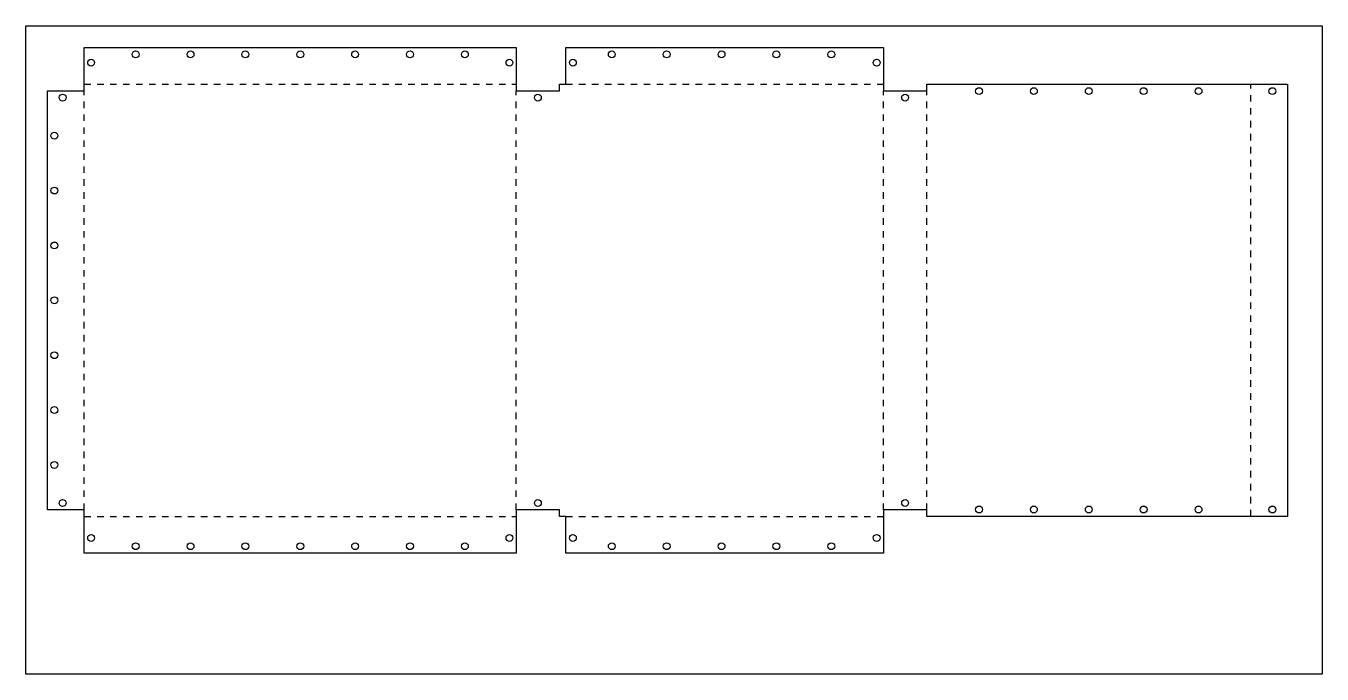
# Model space of a CAD drawing. Header units: metres. Extents: x 0 to 600, y -1550 to 300.
# Drawn here: x 0 to 600, y 0 to 300 of the extents above; entities that cross this region are included whole.
import ezdxf

# ---------------------------------------------------------------- set-up
doc = ezdxf.new("R2010")
doc.units = ezdxf.units.M

msp = doc.modelspace()

# ---------------------------------------------------------------- linework, layer by layer
at = {"layer": '1'}
for p, q in [((27, 270), (27, 290)), ((27, 290), (227, 290)), ((49.677468, 287.947532), (50.19249, 288.291659)), ((50.19249, 288.291659), (50.8, 288.4125)), ((50.8, 288.4125), (51.40751, 288.291659)), ((51.40751, 288.291659), (51.922532, 287.947532)), ((75.077468, 287.947532), (75.59249, 288.291659)), ((75.59249, 288.291659), (76.2, 288.4125)), ((76.2, 288.4125), (76.80751, 288.291659)), ((76.80751, 288.291659), (77.322532, 287.947532)), ((100.477468, 287.947532), (100.99249, 288.291659)), ((100.99249, 288.291659), (101.6, 288.4125)), ((101.6, 288.4125), (102.20751, 288.291659)), ((102.20751, 288.291659), (102.722532, 287.947532)), ((125.877468, 287.947532), (126.39249, 288.291659)), ((126.39249, 288.291659), (127, 288.4125)), ((127, 288.4125), (127.60751, 288.291659)), ((127.60751, 288.291659), (128.122532, 287.947532)), ((151.277468, 287.947532), (151.79249, 288.291659)), ((151.79249, 288.291659), (152.4, 288.4125)), ((152.4, 288.4125), (153.00751, 288.291659)), ((153.00751, 288.291659), (153.522532, 287.947532)), ((176.677468, 287.947532), (177.19249, 288.291659)), ((177.19249, 288.291659), (177.8, 288.4125)), ((177.8, 288.4125), (178.40751, 288.291659)), ((178.40751, 288.291659), (178.922532, 287.947532)), ((202.077468, 287.947532), (202.59249, 288.291659)), ((202.59249, 288.291659), (203.2, 288.4125)), ((203.2, 288.4125), (203.80751, 288.291659)), ((203.80751, 288.291659), (204.322532, 287.947532)), ((227, 290), (227, 270)), ((250, 273), (250, 290)), ((250, 290), (397, 290)), ((270.077468, 287.947532), (270.59249, 288.291659)), ((270.59249, 288.291659), (271.2, 288.4125)), ((271.2, 288.4125), (271.80751, 288.291659)), ((271.80751, 288.291659), (272.322532, 287.947532)), ((295.477468, 287.947532), (295.99249, 288.291659)), ((295.99249, 288.291659), (296.6, 288.4125)), ((296.6, 288.4125), (297.20751, 288.291659)), ((297.20751, 288.291659), (297.722532, 287.947532)), ((320.877468, 287.947532), (321.39249, 288.291659)), ((321.39249, 288.291659), (322, 288.4125)), ((322, 288.4125), (322.60751, 288.291659)), ((322.60751, 288.291659), (323.122532, 287.947532)), ((346.277468, 287.947532), (346.79249, 288.291659)), ((346.79249, 288.291659), (347.4, 288.4125)), ((347.4, 288.4125), (348.00751, 288.291659)), ((348.00751, 288.291659), (348.522532, 287.947532)), ((371.677468, 287.947532), (372.19249, 288.291659)), ((372.19249, 288.291659), (372.8, 288.4125)), ((372.8, 288.4125), (373.40751, 288.291659)), ((373.40751, 288.291659), (373.922532, 287.947532)), ((397, 290), (397, 270)), ((28.5875, 283), (28.708341, 283.60751)), ((28.708341, 282.39249), (28.5875, 283)), ((28.708341, 283.60751), (29.052468, 284.122532)), ((29.052468, 281.877468), (28.708341, 282.39249)), ((29.052468, 284.122532), (29.56749, 284.466659)), ((29.56749, 284.466659), (30.175, 284.5875)), ((30.175, 284.5875), (30.78251, 284.466659)), ((30.78251, 284.466659), (31.297532, 284.122532)), ((31.297532, 284.122532), (31.641659, 283.60751)), ((31.641659, 282.39249), (31.297532, 281.877468)), ((31.641659, 283.60751), (31.7625, 283)), ((31.7625, 283), (31.641659, 282.39249)), ((49.2125, 286.825), (49.333341, 287.43251)), ((49.333341, 286.21749), (49.2125, 286.825)), ((49.333341, 287.43251), (49.677468, 287.947532)), ((49.677468, 285.702468), (49.333341, 286.21749)), ((50.19249, 285.358341), (49.677468, 285.702468)), ((50.8, 285.2375), (50.19249, 285.358341)), ((51.40751, 285.358341), (50.8, 285.2375)), ((51.922532, 285.702468), (51.40751, 285.358341)), ((51.922532, 287.947532), (52.266659, 287.43251)), ((52.266659, 286.21749), (51.922532, 285.702468)), ((52.266659, 287.43251), (52.3875, 286.825)), ((52.3875, 286.825), (52.266659, 286.21749)), ((74.6125, 286.825), (74.733341, 287.43251)), ((74.733341, 286.21749), (74.6125, 286.825)), ((74.733341, 287.43251), (75.077468, 287.947532)), ((75.077468, 285.702468), (74.733341, 286.21749)), ((75.59249, 285.358341), (75.077468, 285.702468)), ((76.2, 285.2375), (75.59249, 285.358341)), ((76.80751, 285.358341), (76.2, 285.2375)), ((77.322532, 285.702468), (76.80751, 285.358341)), ((77.322532, 287.947532), (77.666659, 287.43251)), ((77.666659, 286.21749), (77.322532, 285.702468)), ((77.666659, 287.43251), (77.7875, 286.825)), ((77.7875, 286.825), (77.666659, 286.21749)), ((100.0125, 286.825), (100.133341, 287.43251)), ((100.133341, 286.21749), (100.0125, 286.825)), ((100.133341, 287.43251), (100.477468, 287.947532)), ((100.477468, 285.702468), (100.133341, 286.21749)), ((100.99249, 285.358341), (100.477468, 285.702468)), ((101.6, 285.2375), (100.99249, 285.358341)), ((102.20751, 285.358341), (101.6, 285.2375)), ((102.722532, 285.702468), (102.20751, 285.358341)), ((102.722532, 287.947532), (103.066659, 287.43251)), ((103.066659, 286.21749), (102.722532, 285.702468)), ((103.066659, 287.43251), (103.1875, 286.825)), ((103.1875, 286.825), (103.066659, 286.21749)), ((125.4125, 286.825), (125.533341, 287.43251)), ((125.533341, 286.21749), (125.4125, 286.825)), ((125.533341, 287.43251), (125.877468, 287.947532)), ((125.877468, 285.702468), (125.533341, 286.21749)), ((126.39249, 285.358341), (125.877468, 285.702468)), ((127, 285.2375), (126.39249, 285.358341)), ((127.60751, 285.358341), (127, 285.2375)), ((128.122532, 285.702468), (127.60751, 285.358341)), ((128.122532, 287.947532), (128.466659, 287.43251)), ((128.466659, 286.21749), (128.122532, 285.702468)), ((128.466659, 287.43251), (128.5875, 286.825)), ((128.5875, 286.825), (128.466659, 286.21749)), ((150.8125, 286.825), (150.933341, 287.43251)), ((150.933341, 286.21749), (150.8125, 286.825)), ((150.933341, 287.43251), (151.277468, 287.947532)), ((151.277468, 285.702468), (150.933341, 286.21749)), ((151.79249, 285.358341), (151.277468, 285.702468)), ((152.4, 285.2375), (151.79249, 285.358341)), ((153.00751, 285.358341), (152.4, 285.2375)), ((153.522532, 285.702468), (153.00751, 285.358341)), ((153.522532, 287.947532), (153.866659, 287.43251)), ((153.866659, 286.21749), (153.522532, 285.702468)), ((153.866659, 287.43251), (153.9875, 286.825)), ((153.9875, 286.825), (153.866659, 286.21749)), ((176.2125, 286.825), (176.333341, 287.43251)), ((176.333341, 286.21749), (176.2125, 286.825)), ((176.333341, 287.43251), (176.677468, 287.947532)), ((176.677468, 285.702468), (176.333341, 286.21749)), ((177.19249, 285.358341), (176.677468, 285.702468)), ((177.8, 285.2375), (177.19249, 285.358341)), ((178.40751, 285.358341), (177.8, 285.2375)), ((178.922532, 285.702468), (178.40751, 285.358341)), ((178.922532, 287.947532), (179.266659, 287.43251)), ((179.266659, 286.21749), (178.922532, 285.702468)), ((179.266659, 287.43251), (179.3875, 286.825)), ((179.3875, 286.825), (179.266659, 286.21749)), ((201.6125, 286.825), (201.733341, 287.43251)), ((201.733341, 286.21749), (201.6125, 286.825)), ((201.733341, 287.43251), (202.077468, 287.947532)), ((202.077468, 285.702468), (201.733341, 286.21749)), ((202.59249, 285.358341), (202.077468, 285.702468)), ((203.2, 285.2375), (202.59249, 285.358341)), ((203.80751, 285.358341), (203.2, 285.2375)), ((204.322532, 285.702468), (203.80751, 285.358341)), ((204.322532, 287.947532), (204.666659, 287.43251)), ((204.666659, 286.21749), (204.322532, 285.702468)), ((204.666659, 287.43251), (204.7875, 286.825)), ((204.7875, 286.825), (204.666659, 286.21749)), ((222.2375, 283), (222.358341, 283.60751)), ((222.358341, 282.39249), (222.2375, 283)), ((222.358341, 283.60751), (222.702468, 284.122532)), ((222.702468, 281.877468), (222.358341, 282.39249)), ((222.702468, 284.122532), (223.21749, 284.466659)), ((223.21749, 284.466659), (223.825, 284.5875)), ((223.825, 284.5875), (224.43251, 284.466659)), ((224.43251, 284.466659), (224.947532, 284.122532)), ((224.947532, 284.122532), (225.291659, 283.60751)), ((225.291659, 282.39249), (224.947532, 281.877468)), ((225.291659, 283.60751), (225.4125, 283)), ((225.4125, 283), (225.291659, 282.39249)), ((251.5875, 283), (251.708341, 283.60751)), ((251.708341, 282.39249), (251.5875, 283)), ((251.708341, 283.60751), (252.052468, 284.122532)), ((252.052468, 281.877468), (251.708341, 282.39249)), ((252.052468, 284.122532), (252.56749, 284.466659)), ((252.56749, 284.466659), (253.175, 284.5875)), ((253.175, 284.5875), (253.78251, 284.466659)), ((253.78251, 284.466659), (254.297532, 284.122532)), ((254.297532, 284.122532), (254.641659, 283.60751)), ((254.641659, 282.39249), (254.297532, 281.877468)), ((254.641659, 283.60751), (254.7625, 283)), ((254.7625, 283), (254.641659, 282.39249)), ((269.6125, 286.825), (269.733341, 287.43251)), ((269.733341, 286.21749), (269.6125, 286.825)), ((269.733341, 287.43251), (270.077468, 287.947532)), ((270.077468, 285.702468), (269.733341, 286.21749)), ((270.59249, 285.358341), (270.077468, 285.702468)), ((271.2, 285.2375), (270.59249, 285.358341)), ((271.80751, 285.358341), (271.2, 285.2375)), ((272.322532, 285.702468), (271.80751, 285.358341)), ((272.322532, 287.947532), (272.666659, 287.43251)), ((272.666659, 286.21749), (272.322532, 285.702468)), ((272.666659, 287.43251), (272.7875, 286.825)), ((272.7875, 286.825), (272.666659, 286.21749)), ((295.0125, 286.825), (295.133341, 287.43251)), ((295.133341, 286.21749), (295.0125, 286.825)), ((295.133341, 287.43251), (295.477468, 287.947532)), ((295.477468, 285.702468), (295.133341, 286.21749)), ((295.99249, 285.358341), (295.477468, 285.702468)), ((296.6, 285.2375), (295.99249, 285.358341)), ((297.20751, 285.358341), (296.6, 285.2375)), ((297.722532, 285.702468), (297.20751, 285.358341)), ((297.722532, 287.947532), (298.066659, 287.43251)), ((298.066659, 286.21749), (297.722532, 285.702468)), ((298.066659, 287.43251), (298.1875, 286.825)), ((298.1875, 286.825), (298.066659, 286.21749)), ((320.4125, 286.825), (320.533341, 287.43251)), ((320.533341, 286.21749), (320.4125, 286.825)), ((320.533341, 287.43251), (320.877468, 287.947532)), ((320.877468, 285.702468), (320.533341, 286.21749)), ((321.39249, 285.358341), (320.877468, 285.702468)), ((322, 285.2375), (321.39249, 285.358341)), ((322.60751, 285.358341), (322, 285.2375)), ((323.122532, 285.702468), (322.60751, 285.358341)), ((323.122532, 287.947532), (323.466659, 287.43251)), ((323.466659, 286.21749), (323.122532, 285.702468)), ((323.466659, 287.43251), (323.5875, 286.825)), ((323.5875, 286.825), (323.466659, 286.21749)), ((345.8125, 286.825), (345.933341, 287.43251)), ((345.933341, 286.21749), (345.8125, 286.825)), ((345.933341, 287.43251), (346.277468, 287.947532)), ((346.277468, 285.702468), (345.933341, 286.21749)), ((346.79249, 285.358341), (346.277468, 285.702468)), ((347.4, 285.2375), (346.79249, 285.358341)), ((348.00751, 285.358341), (347.4, 285.2375)), ((348.522532, 285.702468), (348.00751, 285.358341)), ((348.522532, 287.947532), (348.866659, 287.43251)), ((348.866659, 286.21749), (348.522532, 285.702468)), ((348.866659, 287.43251), (348.9875, 286.825)), ((348.9875, 286.825), (348.866659, 286.21749)), ((371.2125, 286.825), (371.333341, 287.43251)), ((371.333341, 286.21749), (371.2125, 286.825)), ((371.333341, 287.43251), (371.677468, 287.947532)), ((371.677468, 285.702468), (371.333341, 286.21749)), ((372.19249, 285.358341), (371.677468, 285.702468)), ((372.8, 285.2375), (372.19249, 285.358341)), ((373.40751, 285.358341), (372.8, 285.2375)), ((373.922532, 285.702468), (373.40751, 285.358341)), ((373.922532, 287.947532), (374.266659, 287.43251)), ((374.266659, 286.21749), (373.922532, 285.702468)), ((374.266659, 287.43251), (374.3875, 286.825)), ((374.3875, 286.825), (374.266659, 286.21749)), ((392.2375, 283), (392.358341, 283.60751)), ((392.358341, 282.39249), (392.2375, 283)), ((392.358341, 283.60751), (392.702468, 284.122532)), ((392.702468, 281.877468), (392.358341, 282.39249)), ((392.702468, 284.122532), (393.21749, 284.466659)), ((393.21749, 284.466659), (393.825, 284.5875)), ((393.825, 284.5875), (394.43251, 284.466659)), ((394.43251, 284.466659), (394.947532, 284.122532)), ((394.947532, 284.122532), (395.291659, 283.60751)), ((395.291659, 282.39249), (394.947532, 281.877468)), ((395.291659, 283.60751), (395.4125, 283)), ((395.4125, 283), (395.291659, 282.39249)), ((29.56749, 281.533341), (29.052468, 281.877468)), ((30.175, 281.4125), (29.56749, 281.533341)), ((30.78251, 281.533341), (30.175, 281.4125)), ((31.297532, 281.877468), (30.78251, 281.533341)), ((223.21749, 281.533341), (222.702468, 281.877468)), ((223.825, 281.4125), (223.21749, 281.533341)), ((224.43251, 281.533341), (223.825, 281.4125)), ((224.947532, 281.877468), (224.43251, 281.533341)), ((252.56749, 281.533341), (252.052468, 281.877468)), ((253.175, 281.4125), (252.56749, 281.533341)), ((253.78251, 281.533341), (253.175, 281.4125)), ((254.297532, 281.877468), (253.78251, 281.533341)), ((393.21749, 281.533341), (392.702468, 281.877468)), ((393.825, 281.4125), (393.21749, 281.533341)), ((394.43251, 281.533341), (393.825, 281.4125)), ((394.947532, 281.877468), (394.43251, 281.533341)), ((10, 76), (10, 270)), ((10, 270), (27, 270)), ((227, 270), (247.00001, 270)), ((247.00001, 270), (247.00001, 273)), ((247.00001, 273), (250, 273)), ((397, 270), (417, 270)), ((417, 270), (417, 273)), ((417, 273), (584, 273)), ((439.6125, 269.825), (439.733341, 270.43251)), ((439.733341, 270.43251), (440.077468, 270.947532)), ((440.077468, 270.947532), (440.59249, 271.291659)), ((440.59249, 271.291659), (441.2, 271.4125)), ((441.2, 271.4125), (441.80751, 271.291659)), ((441.80751, 271.291659), (442.322532, 270.947532)), ((442.322532, 270.947532), (442.666659, 270.43251)), ((442.666659, 270.43251), (442.7875, 269.825)), ((465.0125, 269.825), (465.133341, 270.43251)), ((465.133341, 270.43251), (465.477468, 270.947532)), ((465.477468, 270.947532), (465.99249, 271.291659)), ((465.99249, 271.291659), (466.6, 271.4125)), ((466.6, 271.4125), (467.20751, 271.291659)), ((467.20751, 271.291659), (467.722532, 270.947532)), ((467.722532, 270.947532), (468.066659, 270.43251)), ((468.066659, 270.43251), (468.1875, 269.825)), ((490.4125, 269.825), (490.533341, 270.43251)), ((490.533341, 270.43251), (490.877468, 270.947532)), ((490.877468, 270.947532), (491.39249, 271.291659)), ((491.39249, 271.291659), (492, 271.4125)), ((492, 271.4125), (492.60751, 271.291659)), ((492.60751, 271.291659), (493.122532, 270.947532)), ((493.122532, 270.947532), (493.466659, 270.43251)), ((493.466659, 270.43251), (493.5875, 269.825)), ((515.8125, 269.825), (515.933341, 270.43251)), ((515.933341, 270.43251), (516.277468, 270.947532)), ((516.277468, 270.947532), (516.79249, 271.291659)), ((516.79249, 271.291659), (517.4, 271.4125)), ((517.4, 271.4125), (518.00751, 271.291659)), ((518.00751, 271.291659), (518.522532, 270.947532)), ((518.522532, 270.947532), (518.866659, 270.43251)), ((518.866659, 270.43251), (518.9875, 269.825)), ((541.2125, 269.825), (541.333341, 270.43251)), ((541.333341, 270.43251), (541.677468, 270.947532)), ((541.677468, 270.947532), (542.19249, 271.291659)), ((542.19249, 271.291659), (542.8, 271.4125)), ((542.8, 271.4125), (543.40751, 271.291659)), ((543.40751, 271.291659), (543.922532, 270.947532)), ((543.922532, 270.947532), (544.266659, 270.43251)), ((544.266659, 270.43251), (544.3875, 269.825)), ((575.4125, 269.825), (575.533341, 270.43251)), ((575.533341, 270.43251), (575.877468, 270.947532)), ((575.877468, 270.947532), (576.39249, 271.291659)), ((576.39249, 271.291659), (577, 271.4125)), ((577, 271.4125), (577.60751, 271.291659)), ((577.60751, 271.291659), (578.122532, 270.947532)), ((578.122532, 270.947532), (578.466659, 270.43251)), ((578.466659, 270.43251), (578.5875, 269.825)), ((584, 273), (584, 73)), ((15.4125, 266.825), (15.533341, 267.43251)), ((15.533341, 266.21749), (15.4125, 266.825)), ((15.533341, 267.43251), (15.877468, 267.947532)), ((15.877468, 265.702468), (15.533341, 266.21749)), ((15.877468, 267.947532), (16.39249, 268.291659)), ((16.39249, 265.358341), (15.877468, 265.702468)), ((16.39249, 268.291659), (17, 268.4125)), ((17, 265.2375), (16.39249, 265.358341)), ((17, 268.4125), (17.60751, 268.291659)), ((17.60751, 265.358341), (17, 265.2375)), ((17.60751, 268.291659), (18.122532, 267.947532)), ((18.122532, 265.702468), (17.60751, 265.358341)), ((18.122532, 267.947532), (18.466659, 267.43251)), ((18.466659, 266.21749), (18.122532, 265.702468)), ((18.466659, 267.43251), (18.5875, 266.825)), ((18.5875, 266.825), (18.466659, 266.21749)), ((235.4125, 266.825), (235.533341, 267.43251)), ((235.533341, 266.21749), (235.4125, 266.825)), ((235.533341, 267.43251), (235.877468, 267.947532)), ((235.877468, 265.702468), (235.533341, 266.21749)), ((235.877468, 267.947532), (236.39249, 268.291659)), ((236.39249, 265.358341), (235.877468, 265.702468)), ((236.39249, 268.291659), (237, 268.4125)), ((237, 265.2375), (236.39249, 265.358341)), ((237, 268.4125), (237.60751, 268.291659)), ((237.60751, 265.358341), (237, 265.2375)), ((237.60751, 268.291659), (238.122532, 267.947532)), ((238.122532, 265.702468), (237.60751, 265.358341)), ((238.122532, 267.947532), (238.466659, 267.43251)), ((238.466659, 266.21749), (238.122532, 265.702468)), ((238.466659, 267.43251), (238.5875, 266.825)), ((238.5875, 266.825), (238.466659, 266.21749)), ((405.4125, 266.825), (405.533341, 267.43251)), ((405.533341, 266.21749), (405.4125, 266.825)), ((405.533341, 267.43251), (405.877468, 267.947532)), ((405.877468, 265.702468), (405.533341, 266.21749)), ((405.877468, 267.947532), (406.39249, 268.291659)), ((406.39249, 265.358341), (405.877468, 265.702468)), ((406.39249, 268.291659), (407, 268.4125)), ((407, 265.2375), (406.39249, 265.358341)), ((407, 268.4125), (407.60751, 268.291659)), ((407.60751, 265.358341), (407, 265.2375)), ((407.60751, 268.291659), (408.122532, 267.947532)), ((408.122532, 265.702468), (407.60751, 265.358341)), ((408.122532, 267.947532), (408.466659, 267.43251)), ((408.466659, 266.21749), (408.122532, 265.702468)), ((408.466659, 267.43251), (408.5875, 266.825)), ((408.5875, 266.825), (408.466659, 266.21749)), ((439.733341, 269.21749), (439.6125, 269.825)), ((440.077468, 268.702468), (439.733341, 269.21749)), ((440.59249, 268.358341), (440.077468, 268.702468)), ((441.2, 268.2375), (440.59249, 268.358341)), ((441.80751, 268.358341), (441.2, 268.2375)), ((442.322532, 268.702468), (441.80751, 268.358341)), ((442.666659, 269.21749), (442.322532, 268.702468)), ((442.7875, 269.825), (442.666659, 269.21749)), ((465.133341, 269.21749), (465.0125, 269.825)), ((465.477468, 268.702468), (465.133341, 269.21749)), ((465.99249, 268.358341), (465.477468, 268.702468)), ((466.6, 268.2375), (465.99249, 268.358341)), ((467.20751, 268.358341), (466.6, 268.2375)), ((467.722532, 268.702468), (467.20751, 268.358341)), ((468.066659, 269.21749), (467.722532, 268.702468)), ((468.1875, 269.825), (468.066659, 269.21749)), ((490.533341, 269.21749), (490.4125, 269.825)), ((490.877468, 268.702468), (490.533341, 269.21749)), ((491.39249, 268.358341), (490.877468, 268.702468)), ((492, 268.2375), (491.39249, 268.358341)), ((492.60751, 268.358341), (492, 268.2375)), ((493.122532, 268.702468), (492.60751, 268.358341)), ((493.466659, 269.21749), (493.122532, 268.702468)), ((493.5875, 269.825), (493.466659, 269.21749)), ((515.933341, 269.21749), (515.8125, 269.825)), ((516.277468, 268.702468), (515.933341, 269.21749)), ((516.79249, 268.358341), (516.277468, 268.702468)), ((517.4, 268.2375), (516.79249, 268.358341)), ((518.00751, 268.358341), (517.4, 268.2375)), ((518.522532, 268.702468), (518.00751, 268.358341)), ((518.866659, 269.21749), (518.522532, 268.702468)), ((518.9875, 269.825), (518.866659, 269.21749)), ((541.333341, 269.21749), (541.2125, 269.825)), ((541.677468, 268.702468), (541.333341, 269.21749)), ((542.19249, 268.358341), (541.677468, 268.702468)), ((542.8, 268.2375), (542.19249, 268.358341)), ((543.40751, 268.358341), (542.8, 268.2375)), ((543.922532, 268.702468), (543.40751, 268.358341)), ((544.266659, 269.21749), (543.922532, 268.702468)), ((544.3875, 269.825), (544.266659, 269.21749)), ((575.533341, 269.21749), (575.4125, 269.825)), ((575.877468, 268.702468), (575.533341, 269.21749)), ((576.39249, 268.358341), (575.877468, 268.702468)), ((577, 268.2375), (576.39249, 268.358341)), ((577.60751, 268.358341), (577, 268.2375)), ((578.122532, 268.702468), (577.60751, 268.358341)), ((578.466659, 269.21749), (578.122532, 268.702468)), ((578.5875, 269.825), (578.466659, 269.21749)), ((11.5875, 249.2), (11.708341, 249.80751)), ((11.708341, 248.59249), (11.5875, 249.2)), ((11.708341, 249.80751), (12.052468, 250.322532)), ((12.052468, 248.077468), (11.708341, 248.59249)), ((12.052468, 250.322532), (12.56749, 250.666659)), ((12.56749, 247.733341), (12.052468, 248.077468)), ((12.56749, 250.666659), (13.175, 250.7875)), ((13.175, 247.6125), (12.56749, 247.733341)), ((13.175, 250.7875), (13.78251, 250.666659)), ((13.78251, 247.733341), (13.175, 247.6125)), ((13.78251, 250.666659), (14.297532, 250.322532)), ((14.297532, 248.077468), (13.78251, 247.733341)), ((14.297532, 250.322532), (14.641659, 249.80751)), ((14.641659, 248.59249), (14.297532, 248.077468)), ((14.641659, 249.80751), (14.7625, 249.2)), ((14.7625, 249.2), (14.641659, 248.59249)), ((11.5875, 223.8), (11.708341, 224.40751)), ((11.708341, 223.19249), (11.5875, 223.8)), ((11.708341, 224.40751), (12.052468, 224.922532)), ((12.052468, 222.677468), (11.708341, 223.19249)), ((12.052468, 224.922532), (12.56749, 225.266659)), ((12.56749, 222.333341), (12.052468, 222.677468)), ((12.56749, 225.266659), (13.175, 225.3875)), ((13.175, 222.2125), (12.56749, 222.333341)), ((13.175, 225.3875), (13.78251, 225.266659)), ((13.78251, 222.333341), (13.175, 222.2125)), ((13.78251, 225.266659), (14.297532, 224.922532)), ((14.297532, 222.677468), (13.78251, 222.333341)), ((14.297532, 224.922532), (14.641659, 224.40751)), ((14.641659, 223.19249), (14.297532, 222.677468)), ((14.641659, 224.40751), (14.7625, 223.8)), ((14.7625, 223.8), (14.641659, 223.19249)), ((11.5875, 198.4), (11.708341, 199.00751)), ((11.708341, 197.79249), (11.5875, 198.4)), ((11.708341, 199.00751), (12.052468, 199.522532)), ((12.052468, 199.522532), (12.56749, 199.866659)), ((12.56749, 199.866659), (13.175, 199.9875)), ((13.175, 199.9875), (13.78251, 199.866659)), ((13.78251, 199.866659), (14.297532, 199.522532)), ((14.297532, 199.522532), (14.641659, 199.00751)), ((14.641659, 199.00751), (14.7625, 198.4)), ((14.7625, 198.4), (14.641659, 197.79249)), ((12.052468, 197.277468), (11.708341, 197.79249)), ((12.56749, 196.933341), (12.052468, 197.277468)), ((13.175, 196.8125), (12.56749, 196.933341)), ((13.78251, 196.933341), (13.175, 196.8125)), ((14.297532, 197.277468), (13.78251, 196.933341)), ((14.641659, 197.79249), (14.297532, 197.277468)), ((11.708341, 173.60751), (12.052468, 174.122532)), ((12.052468, 174.122532), (12.56749, 174.466659)), ((12.56749, 174.466659), (13.175, 174.5875)), ((13.175, 174.5875), (13.78251, 174.466659)), ((13.78251, 174.466659), (14.297532, 174.122532)), ((14.297532, 174.122532), (14.641659, 173.60751)), ((11.5875, 173), (11.708341, 173.60751)), ((11.708341, 172.39249), (11.5875, 173)), ((12.052468, 171.877468), (11.708341, 172.39249)), ((12.56749, 171.533341), (12.052468, 171.877468)), ((13.175, 171.4125), (12.56749, 171.533341)), ((13.78251, 171.533341), (13.175, 171.4125)), ((14.297532, 171.877468), (13.78251, 171.533341)), ((14.641659, 172.39249), (14.297532, 171.877468)), ((14.641659, 173.60751), (14.7625, 173)), ((14.7625, 173), (14.641659, 172.39249)), ((11.5875, 147.6), (11.708341, 148.20751)), ((11.708341, 146.99249), (11.5875, 147.6)), ((11.708341, 148.20751), (12.052468, 148.722532)), ((12.052468, 146.477468), (11.708341, 146.99249)), ((12.052468, 148.722532), (12.56749, 149.066659)), ((12.56749, 146.133341), (12.052468, 146.477468)), ((12.56749, 149.066659), (13.175, 149.1875)), ((13.175, 146.0125), (12.56749, 146.133341)), ((13.175, 149.1875), (13.78251, 149.066659)), ((13.78251, 146.133341), (13.175, 146.0125)), ((13.78251, 149.066659), (14.297532, 148.722532)), ((14.297532, 146.477468), (13.78251, 146.133341)), ((14.297532, 148.722532), (14.641659, 148.20751)), ((14.641659, 146.99249), (14.297532, 146.477468)), ((14.641659, 148.20751), (14.7625, 147.6)), ((14.7625, 147.6), (14.641659, 146.99249)), ((11.5875, 122.2), (11.708341, 122.80751)), ((11.708341, 121.59249), (11.5875, 122.2)), ((11.708341, 122.80751), (12.052468, 123.322532)), ((12.052468, 121.077468), (11.708341, 121.59249)), ((12.052468, 123.322532), (12.56749, 123.666659)), ((12.56749, 120.733341), (12.052468, 121.077468)), ((12.56749, 123.666659), (13.175, 123.7875)), ((13.175, 120.6125), (12.56749, 120.733341)), ((13.175, 123.7875), (13.78251, 123.666659)), ((13.78251, 120.733341), (13.175, 120.6125)), ((13.78251, 123.666659), (14.297532, 123.322532)), ((14.297532, 121.077468), (13.78251, 120.733341)), ((14.297532, 123.322532), (14.641659, 122.80751)), ((14.641659, 121.59249), (14.297532, 121.077468)), ((14.641659, 122.80751), (14.7625, 122.2)), ((14.7625, 122.2), (14.641659, 121.59249)), ((11.5875, 96.8), (11.708341, 97.40751)), ((11.708341, 96.19249), (11.5875, 96.8)), ((11.708341, 97.40751), (12.052468, 97.922532)), ((12.052468, 95.677468), (11.708341, 96.19249)), ((12.052468, 97.922532), (12.56749, 98.266659)), ((12.56749, 98.266659), (13.175, 98.3875)), ((13.175, 98.3875), (13.78251, 98.266659)), ((13.78251, 98.266659), (14.297532, 97.922532)), ((14.297532, 97.922532), (14.641659, 97.40751)), ((14.641659, 96.19249), (14.297532, 95.677468)), ((14.641659, 97.40751), (14.7625, 96.8)), ((14.7625, 96.8), (14.641659, 96.19249)), ((12.56749, 95.333341), (12.052468, 95.677468)), ((13.175, 95.2125), (12.56749, 95.333341)), ((13.78251, 95.333341), (13.175, 95.2125)), ((14.297532, 95.677468), (13.78251, 95.333341)), ((15.4125, 79.175), (15.533341, 79.78251)), ((15.533341, 78.56749), (15.4125, 79.175)), ((15.533341, 79.78251), (15.877468, 80.297532)), ((15.877468, 78.052468), (15.533341, 78.56749)), ((15.877468, 80.297532), (16.39249, 80.641659)), ((16.39249, 77.708341), (15.877468, 78.052468)), ((16.39249, 80.641659), (17, 80.7625)), ((17, 80.7625), (17.60751, 80.641659)), ((17.60751, 80.641659), (18.122532, 80.297532)), ((18.122532, 78.052468), (17.60751, 77.708341)), ((18.122532, 80.297532), (18.466659, 79.78251)), ((18.466659, 78.56749), (18.122532, 78.052468)), ((18.466659, 79.78251), (18.5875, 79.175)), ((18.5875, 79.175), (18.466659, 78.56749)), ((235.4125, 79.175), (235.533341, 79.78251)), ((235.533341, 78.56749), (235.4125, 79.175)), ((235.533341, 79.78251), (235.877468, 80.297532)), ((235.877468, 78.052468), (235.533341, 78.56749)), ((235.877468, 80.297532), (236.39249, 80.641659)), ((236.39249, 77.708341), (235.877468, 78.052468)), ((236.39249, 80.641659), (237, 80.7625)), ((237, 80.7625), (237.60751, 80.641659)), ((237.60751, 80.641659), (238.122532, 80.297532)), ((238.122532, 78.052468), (237.60751, 77.708341)), ((238.122532, 80.297532), (238.466659, 79.78251)), ((238.466659, 78.56749), (238.122532, 78.052468)), ((238.466659, 79.78251), (238.5875, 79.175)), ((238.5875, 79.175), (238.466659, 78.56749)), ((405.4125, 79.175), (405.533341, 79.78251)), ((405.533341, 78.56749), (405.4125, 79.175)), ((405.533341, 79.78251), (405.877468, 80.297532)), ((405.877468, 78.052468), (405.533341, 78.56749)), ((405.877468, 80.297532), (406.39249, 80.641659)), ((406.39249, 77.708341), (405.877468, 78.052468)), ((406.39249, 80.641659), (407, 80.7625)), ((407, 80.7625), (407.60751, 80.641659)), ((407.60751, 80.641659), (408.122532, 80.297532)), ((408.122532, 78.052468), (407.60751, 77.708341)), ((408.122532, 80.297532), (408.466659, 79.78251)), ((408.466659, 78.56749), (408.122532, 78.052468)), ((408.466659, 79.78251), (408.5875, 79.175)), ((408.5875, 79.175), (408.466659, 78.56749)), ((27, 76), (10, 76)), ((17, 77.5875), (16.39249, 77.708341)), ((17.60751, 77.708341), (17, 77.5875)), ((27, 56), (27, 76)), ((247.00001, 76), (227, 76)), ((227, 76), (227, 56)), ((237, 77.5875), (236.39249, 77.708341)), ((237.60751, 77.708341), (237, 77.5875)), ((247.00001, 73), (247.00001, 76)), ((250, 73), (247.00001, 73)), ((250, 56), (250, 73)), ((417, 76), (397, 76)), ((397, 76), (397, 56)), ((407, 77.5875), (406.39249, 77.708341)), ((407.60751, 77.708341), (407, 77.5875)), ((417, 73), (417, 76)), ((584, 73), (417, 73)), ((439.6125, 76.175), (439.733341, 76.78251)), ((439.733341, 75.56749), (439.6125, 76.175)), ((439.733341, 76.78251), (440.077468, 77.297532)), ((440.077468, 75.052468), (439.733341, 75.56749)), ((440.077468, 77.297532), (440.59249, 77.641659)), ((440.59249, 74.708341), (440.077468, 75.052468)), ((440.59249, 77.641659), (441.2, 77.7625)), ((441.2, 74.5875), (440.59249, 74.708341)), ((441.2, 77.7625), (441.80751, 77.641659)), ((441.80751, 74.708341), (441.2, 74.5875)), ((441.80751, 77.641659), (442.322532, 77.297532)), ((442.322532, 75.052468), (441.80751, 74.708341)), ((442.322532, 77.297532), (442.666659, 76.78251)), ((442.666659, 75.56749), (442.322532, 75.052468)), ((442.666659, 76.78251), (442.7875, 76.175)), ((442.7875, 76.175), (442.666659, 75.56749)), ((465.0125, 76.175), (465.133341, 76.78251)), ((465.133341, 75.56749), (465.0125, 76.175)), ((465.133341, 76.78251), (465.477468, 77.297532)), ((465.477468, 75.052468), (465.133341, 75.56749)), ((465.477468, 77.297532), (465.99249, 77.641659)), ((465.99249, 74.708341), (465.477468, 75.052468)), ((465.99249, 77.641659), (466.6, 77.7625)), ((466.6, 74.5875), (465.99249, 74.708341)), ((466.6, 77.7625), (467.20751, 77.641659)), ((467.20751, 74.708341), (466.6, 74.5875)), ((467.20751, 77.641659), (467.722532, 77.297532)), ((467.722532, 75.052468), (467.20751, 74.708341)), ((467.722532, 77.297532), (468.066659, 76.78251)), ((468.066659, 75.56749), (467.722532, 75.052468)), ((468.066659, 76.78251), (468.1875, 76.175)), ((468.1875, 76.175), (468.066659, 75.56749)), ((490.4125, 76.175), (490.533341, 76.78251)), ((490.533341, 75.56749), (490.4125, 76.175)), ((490.533341, 76.78251), (490.877468, 77.297532)), ((490.877468, 75.052468), (490.533341, 75.56749)), ((490.877468, 77.297532), (491.39249, 77.641659)), ((491.39249, 74.708341), (490.877468, 75.052468)), ((491.39249, 77.641659), (492, 77.7625)), ((492, 74.5875), (491.39249, 74.708341)), ((492, 77.7625), (492.60751, 77.641659)), ((492.60751, 74.708341), (492, 74.5875)), ((492.60751, 77.641659), (493.122532, 77.297532)), ((493.122532, 75.052468), (492.60751, 74.708341)), ((493.122532, 77.297532), (493.466659, 76.78251)), ((493.466659, 75.56749), (493.122532, 75.052468)), ((493.466659, 76.78251), (493.5875, 76.175)), ((493.5875, 76.175), (493.466659, 75.56749)), ((515.8125, 76.175), (515.933341, 76.78251)), ((515.933341, 75.56749), (515.8125, 76.175)), ((515.933341, 76.78251), (516.277468, 77.297532)), ((516.277468, 75.052468), (515.933341, 75.56749)), ((516.277468, 77.297532), (516.79249, 77.641659)), ((516.79249, 74.708341), (516.277468, 75.052468)), ((516.79249, 77.641659), (517.4, 77.7625)), ((517.4, 74.5875), (516.79249, 74.708341)), ((517.4, 77.7625), (518.00751, 77.641659)), ((518.00751, 74.708341), (517.4, 74.5875)), ((518.00751, 77.641659), (518.522532, 77.297532)), ((518.522532, 75.052468), (518.00751, 74.708341)), ((518.522532, 77.297532), (518.866659, 76.78251)), ((518.866659, 75.56749), (518.522532, 75.052468)), ((518.866659, 76.78251), (518.9875, 76.175)), ((518.9875, 76.175), (518.866659, 75.56749)), ((541.2125, 76.175), (541.333341, 76.78251)), ((541.333341, 75.56749), (541.2125, 76.175)), ((541.333341, 76.78251), (541.677468, 77.297532)), ((541.677468, 75.052468), (541.333341, 75.56749)), ((541.677468, 77.297532), (542.19249, 77.641659)), ((542.19249, 74.708341), (541.677468, 75.052468)), ((542.19249, 77.641659), (542.8, 77.7625)), ((542.8, 74.5875), (542.19249, 74.708341)), ((542.8, 77.7625), (543.40751, 77.641659)), ((543.40751, 74.708341), (542.8, 74.5875)), ((543.40751, 77.641659), (543.922532, 77.297532)), ((543.922532, 75.052468), (543.40751, 74.708341)), ((543.922532, 77.297532), (544.266659, 76.78251)), ((544.266659, 75.56749), (543.922532, 75.052468)), ((544.266659, 76.78251), (544.3875, 76.175)), ((544.3875, 76.175), (544.266659, 75.56749)), ((575.4125, 76.175), (575.533341, 76.78251)), ((575.533341, 75.56749), (575.4125, 76.175)), ((575.533341, 76.78251), (575.877468, 77.297532)), ((575.877468, 75.052468), (575.533341, 75.56749)), ((575.877468, 77.297532), (576.39249, 77.641659)), ((576.39249, 74.708341), (575.877468, 75.052468)), ((576.39249, 77.641659), (577, 77.7625)), ((577, 74.5875), (576.39249, 74.708341)), ((577, 77.7625), (577.60751, 77.641659)), ((577.60751, 74.708341), (577, 74.5875)), ((577.60751, 77.641659), (578.122532, 77.297532)), ((578.122532, 75.052468), (577.60751, 74.708341)), ((578.122532, 77.297532), (578.466659, 76.78251)), ((578.466659, 75.56749), (578.122532, 75.052468)), ((578.466659, 76.78251), (578.5875, 76.175)), ((578.5875, 76.175), (578.466659, 75.56749)), ((28.5875, 63), (28.708341, 63.60751)), ((28.708341, 62.39249), (28.5875, 63)), ((28.708341, 63.60751), (29.052468, 64.122532)), ((29.052468, 61.877468), (28.708341, 62.39249)), ((29.052468, 64.122532), (29.56749, 64.466659)), ((29.56749, 61.533341), (29.052468, 61.877468)), ((29.56749, 64.466659), (30.175, 64.5875)), ((30.175, 61.4125), (29.56749, 61.533341)), ((30.175, 64.5875), (30.78251, 64.466659)), ((30.78251, 61.533341), (30.175, 61.4125)), ((30.78251, 64.466659), (31.297532, 64.122532)), ((31.297532, 61.877468), (30.78251, 61.533341)), ((31.297532, 64.122532), (31.641659, 63.60751)), ((31.641659, 62.39249), (31.297532, 61.877468)), ((31.641659, 63.60751), (31.7625, 63)), ((31.7625, 63), (31.641659, 62.39249)), ((49.333341, 59.78251), (49.677468, 60.297532)), ((49.677468, 60.297532), (50.19249, 60.641659)), ((50.19249, 60.641659), (50.8, 60.7625)), ((50.8, 60.7625), (51.40751, 60.641659)), ((51.40751, 60.641659), (51.922532, 60.297532)), ((51.922532, 60.297532), (52.266659, 59.78251)), ((74.733341, 59.78251), (75.077468, 60.297532)), ((75.077468, 60.297532), (75.59249, 60.641659)), ((75.59249, 60.641659), (76.2, 60.7625)), ((76.2, 60.7625), (76.80751, 60.641659)), ((76.80751, 60.641659), (77.322532, 60.297532)), ((77.322532, 60.297532), (77.666659, 59.78251)), ((100.133341, 59.78251), (100.477468, 60.297532)), ((100.477468, 60.297532), (100.99249, 60.641659)), ((100.99249, 60.641659), (101.6, 60.7625)), ((101.6, 60.7625), (102.20751, 60.641659)), ((102.20751, 60.641659), (102.722532, 60.297532)), ((102.722532, 60.297532), (103.066659, 59.78251)), ((125.533341, 59.78251), (125.877468, 60.297532)), ((125.877468, 60.297532), (126.39249, 60.641659)), ((126.39249, 60.641659), (127, 60.7625)), ((127, 60.7625), (127.60751, 60.641659)), ((127.60751, 60.641659), (128.122532, 60.297532)), ((128.122532, 60.297532), (128.466659, 59.78251)), ((150.933341, 59.78251), (151.277468, 60.297532)), ((151.277468, 60.297532), (151.79249, 60.641659)), ((151.79249, 60.641659), (152.4, 60.7625)), ((152.4, 60.7625), (153.00751, 60.641659)), ((153.00751, 60.641659), (153.522532, 60.297532)), ((153.522532, 60.297532), (153.866659, 59.78251)), ((176.333341, 59.78251), (176.677468, 60.297532)), ((176.677468, 60.297532), (177.19249, 60.641659)), ((177.19249, 60.641659), (177.8, 60.7625)), ((177.8, 60.7625), (178.40751, 60.641659)), ((178.40751, 60.641659), (178.922532, 60.297532)), ((178.922532, 60.297532), (179.266659, 59.78251)), ((201.733341, 59.78251), (202.077468, 60.297532)), ((202.077468, 60.297532), (202.59249, 60.641659)), ((202.59249, 60.641659), (203.2, 60.7625)), ((203.2, 60.7625), (203.80751, 60.641659)), ((203.80751, 60.641659), (204.322532, 60.297532)), ((204.322532, 60.297532), (204.666659, 59.78251)), ((222.2375, 63), (222.358341, 63.60751)), ((222.358341, 62.39249), (222.2375, 63)), ((222.358341, 63.60751), (222.702468, 64.122532)), ((222.702468, 61.877468), (222.358341, 62.39249)), ((222.702468, 64.122532), (223.21749, 64.466659)), ((223.21749, 61.533341), (222.702468, 61.877468)), ((223.21749, 64.466659), (223.825, 64.5875)), ((223.825, 61.4125), (223.21749, 61.533341)), ((223.825, 64.5875), (224.43251, 64.466659)), ((224.43251, 61.533341), (223.825, 61.4125)), ((224.43251, 64.466659), (224.947532, 64.122532)), ((224.947532, 61.877468), (224.43251, 61.533341)), ((224.947532, 64.122532), (225.291659, 63.60751)), ((225.291659, 62.39249), (224.947532, 61.877468)), ((225.291659, 63.60751), (225.4125, 63)), ((225.4125, 63), (225.291659, 62.39249)), ((251.5875, 63), (251.708341, 63.60751)), ((251.708341, 62.39249), (251.5875, 63)), ((251.708341, 63.60751), (252.052468, 64.122532)), ((252.052468, 61.877468), (251.708341, 62.39249)), ((252.052468, 64.122532), (252.56749, 64.466659)), ((252.56749, 61.533341), (252.052468, 61.877468)), ((252.56749, 64.466659), (253.175, 64.5875)), ((253.175, 61.4125), (252.56749, 61.533341)), ((253.175, 64.5875), (253.78251, 64.466659)), ((253.78251, 61.533341), (253.175, 61.4125)), ((253.78251, 64.466659), (254.297532, 64.122532)), ((254.297532, 61.877468), (253.78251, 61.533341)), ((254.297532, 64.122532), (254.641659, 63.60751)), ((254.641659, 62.39249), (254.297532, 61.877468)), ((254.641659, 63.60751), (254.7625, 63)), ((254.7625, 63), (254.641659, 62.39249)), ((269.733341, 59.78251), (270.077468, 60.297532)), ((270.077468, 60.297532), (270.59249, 60.641659)), ((270.59249, 60.641659), (271.2, 60.7625)), ((271.2, 60.7625), (271.80751, 60.641659)), ((271.80751, 60.641659), (272.322532, 60.297532)), ((272.322532, 60.297532), (272.666659, 59.78251)), ((295.133341, 59.78251), (295.477468, 60.297532)), ((295.477468, 60.297532), (295.99249, 60.641659)), ((295.99249, 60.641659), (296.6, 60.7625)), ((296.6, 60.7625), (297.20751, 60.641659)), ((297.20751, 60.641659), (297.722532, 60.297532)), ((297.722532, 60.297532), (298.066659, 59.78251)), ((320.533341, 59.78251), (320.877468, 60.297532)), ((320.877468, 60.297532), (321.39249, 60.641659)), ((321.39249, 60.641659), (322, 60.7625)), ((322, 60.7625), (322.60751, 60.641659)), ((322.60751, 60.641659), (323.122532, 60.297532)), ((323.122532, 60.297532), (323.466659, 59.78251)), ((345.933341, 59.78251), (346.277468, 60.297532)), ((346.277468, 60.297532), (346.79249, 60.641659)), ((346.79249, 60.641659), (347.4, 60.7625)), ((347.4, 60.7625), (348.00751, 60.641659)), ((348.00751, 60.641659), (348.522532, 60.297532)), ((348.522532, 60.297532), (348.866659, 59.78251)), ((371.333341, 59.78251), (371.677468, 60.297532)), ((371.677468, 60.297532), (372.19249, 60.641659)), ((372.19249, 60.641659), (372.8, 60.7625)), ((372.8, 60.7625), (373.40751, 60.641659)), ((373.40751, 60.641659), (373.922532, 60.297532)), ((373.922532, 60.297532), (374.266659, 59.78251)), ((392.2375, 63), (392.358341, 63.60751)), ((392.358341, 62.39249), (392.2375, 63)), ((392.358341, 63.60751), (392.702468, 64.122532)), ((392.702468, 61.877468), (392.358341, 62.39249)), ((392.702468, 64.122532), (393.21749, 64.466659)), ((393.21749, 61.533341), (392.702468, 61.877468)), ((393.21749, 64.466659), (393.825, 64.5875)), ((393.825, 61.4125), (393.21749, 61.533341)), ((393.825, 64.5875), (394.43251, 64.466659)), ((394.43251, 61.533341), (393.825, 61.4125)), ((394.43251, 64.466659), (394.947532, 64.122532)), ((394.947532, 61.877468), (394.43251, 61.533341)), ((394.947532, 64.122532), (395.291659, 63.60751)), ((395.291659, 62.39249), (394.947532, 61.877468)), ((395.291659, 63.60751), (395.4125, 63)), ((395.4125, 63), (395.291659, 62.39249)), ((227, 56), (27, 56)), ((49.2125, 59.175), (49.333341, 59.78251)), ((49.333341, 58.56749), (49.2125, 59.175)), ((49.677468, 58.052468), (49.333341, 58.56749)), ((50.19249, 57.708341), (49.677468, 58.052468)), ((50.8, 57.5875), (50.19249, 57.708341)), ((51.40751, 57.708341), (50.8, 57.5875)), ((51.922532, 58.052468), (51.40751, 57.708341)), ((52.266659, 58.56749), (51.922532, 58.052468)), ((52.266659, 59.78251), (52.3875, 59.175)), ((52.3875, 59.175), (52.266659, 58.56749)), ((74.6125, 59.175), (74.733341, 59.78251)), ((74.733341, 58.56749), (74.6125, 59.175)), ((75.077468, 58.052468), (74.733341, 58.56749)), ((75.59249, 57.708341), (75.077468, 58.052468)), ((76.2, 57.5875), (75.59249, 57.708341)), ((76.80751, 57.708341), (76.2, 57.5875)), ((77.322532, 58.052468), (76.80751, 57.708341)), ((77.666659, 58.56749), (77.322532, 58.052468)), ((77.666659, 59.78251), (77.7875, 59.175)), ((77.7875, 59.175), (77.666659, 58.56749)), ((100.0125, 59.175), (100.133341, 59.78251)), ((100.133341, 58.56749), (100.0125, 59.175)), ((100.477468, 58.052468), (100.133341, 58.56749)), ((100.99249, 57.708341), (100.477468, 58.052468)), ((101.6, 57.5875), (100.99249, 57.708341)), ((102.20751, 57.708341), (101.6, 57.5875)), ((102.722532, 58.052468), (102.20751, 57.708341)), ((103.066659, 58.56749), (102.722532, 58.052468)), ((103.066659, 59.78251), (103.1875, 59.175)), ((103.1875, 59.175), (103.066659, 58.56749)), ((125.4125, 59.175), (125.533341, 59.78251)), ((125.533341, 58.56749), (125.4125, 59.175)), ((125.877468, 58.052468), (125.533341, 58.56749)), ((126.39249, 57.708341), (125.877468, 58.052468)), ((127, 57.5875), (126.39249, 57.708341)), ((127.60751, 57.708341), (127, 57.5875)), ((128.122532, 58.052468), (127.60751, 57.708341)), ((128.466659, 58.56749), (128.122532, 58.052468)), ((128.466659, 59.78251), (128.5875, 59.175)), ((128.5875, 59.175), (128.466659, 58.56749)), ((150.8125, 59.175), (150.933341, 59.78251)), ((150.933341, 58.56749), (150.8125, 59.175)), ((151.277468, 58.052468), (150.933341, 58.56749)), ((151.79249, 57.708341), (151.277468, 58.052468)), ((152.4, 57.5875), (151.79249, 57.708341)), ((153.00751, 57.708341), (152.4, 57.5875)), ((153.522532, 58.052468), (153.00751, 57.708341)), ((153.866659, 58.56749), (153.522532, 58.052468)), ((153.866659, 59.78251), (153.9875, 59.175)), ((153.9875, 59.175), (153.866659, 58.56749)), ((176.2125, 59.175), (176.333341, 59.78251)), ((176.333341, 58.56749), (176.2125, 59.175)), ((176.677468, 58.052468), (176.333341, 58.56749)), ((177.19249, 57.708341), (176.677468, 58.052468)), ((177.8, 57.5875), (177.19249, 57.708341)), ((178.40751, 57.708341), (177.8, 57.5875)), ((178.922532, 58.052468), (178.40751, 57.708341)), ((179.266659, 58.56749), (178.922532, 58.052468)), ((179.266659, 59.78251), (179.3875, 59.175)), ((179.3875, 59.175), (179.266659, 58.56749)), ((201.6125, 59.175), (201.733341, 59.78251)), ((201.733341, 58.56749), (201.6125, 59.175)), ((202.077468, 58.052468), (201.733341, 58.56749)), ((202.59249, 57.708341), (202.077468, 58.052468)), ((203.2, 57.5875), (202.59249, 57.708341)), ((203.80751, 57.708341), (203.2, 57.5875)), ((204.322532, 58.052468), (203.80751, 57.708341)), ((204.666659, 58.56749), (204.322532, 58.052468)), ((204.666659, 59.78251), (204.7875, 59.175)), ((204.7875, 59.175), (204.666659, 58.56749)), ((397, 56), (250, 56)), ((269.6125, 59.175), (269.733341, 59.78251)), ((269.733341, 58.56749), (269.6125, 59.175)), ((270.077468, 58.052468), (269.733341, 58.56749)), ((270.59249, 57.708341), (270.077468, 58.052468)), ((271.2, 57.5875), (270.59249, 57.708341)), ((271.80751, 57.708341), (271.2, 57.5875)), ((272.322532, 58.052468), (271.80751, 57.708341)), ((272.666659, 58.56749), (272.322532, 58.052468)), ((272.666659, 59.78251), (272.7875, 59.175)), ((272.7875, 59.175), (272.666659, 58.56749)), ((295.0125, 59.175), (295.133341, 59.78251)), ((295.133341, 58.56749), (295.0125, 59.175)), ((295.477468, 58.052468), (295.133341, 58.56749)), ((295.99249, 57.708341), (295.477468, 58.052468)), ((296.6, 57.5875), (295.99249, 57.708341)), ((297.20751, 57.708341), (296.6, 57.5875)), ((297.722532, 58.052468), (297.20751, 57.708341)), ((298.066659, 58.56749), (297.722532, 58.052468)), ((298.066659, 59.78251), (298.1875, 59.175)), ((298.1875, 59.175), (298.066659, 58.56749)), ((320.4125, 59.175), (320.533341, 59.78251)), ((320.533341, 58.56749), (320.4125, 59.175)), ((320.877468, 58.052468), (320.533341, 58.56749)), ((321.39249, 57.708341), (320.877468, 58.052468)), ((322, 57.5875), (321.39249, 57.708341)), ((322.60751, 57.708341), (322, 57.5875)), ((323.122532, 58.052468), (322.60751, 57.708341)), ((323.466659, 58.56749), (323.122532, 58.052468)), ((323.466659, 59.78251), (323.5875, 59.175)), ((323.5875, 59.175), (323.466659, 58.56749)), ((345.8125, 59.175), (345.933341, 59.78251)), ((345.933341, 58.56749), (345.8125, 59.175)), ((346.277468, 58.052468), (345.933341, 58.56749)), ((346.79249, 57.708341), (346.277468, 58.052468)), ((347.4, 57.5875), (346.79249, 57.708341)), ((348.00751, 57.708341), (347.4, 57.5875)), ((348.522532, 58.052468), (348.00751, 57.708341)), ((348.866659, 58.56749), (348.522532, 58.052468)), ((348.866659, 59.78251), (348.9875, 59.175)), ((348.9875, 59.175), (348.866659, 58.56749)), ((371.2125, 59.175), (371.333341, 59.78251)), ((371.333341, 58.56749), (371.2125, 59.175)), ((371.677468, 58.052468), (371.333341, 58.56749)), ((372.19249, 57.708341), (371.677468, 58.052468)), ((372.8, 57.5875), (372.19249, 57.708341)), ((373.40751, 57.708341), (372.8, 57.5875)), ((373.922532, 58.052468), (373.40751, 57.708341)), ((374.266659, 58.56749), (373.922532, 58.052468)), ((374.266659, 59.78251), (374.3875, 59.175)), ((374.3875, 59.175), (374.266659, 58.56749))]:
    msp.add_line(p, q, dxfattribs=at)
at = {"layer": 'fold-line'}
for p, q in [((27, 273), (30, 273)), ((27, 268), (27, 270)), ((33, 273), (36, 273)), ((39, 273), (42, 273)), ((45, 273), (48, 273)), ((51, 273), (54, 273)), ((57, 273), (60, 273)), ((63, 273), (66, 273)), ((69, 273), (72, 273)), ((75, 273), (78, 273)), ((81, 273), (84, 273)), ((87, 273), (90, 273)), ((93, 273), (96, 273)), ((99, 273), (102, 273)), ((105, 273), (108, 273)), ((111, 273), (114, 273)), ((117, 273), (120, 273)), ((123, 273), (126, 273)), ((129, 273), (132, 273)), ((135, 273), (138, 273)), ((141, 273), (144, 273)), ((147, 273), (150, 273)), ((153, 273), (156, 273)), ((159, 273), (162, 273)), ((165, 273), (168, 273)), ((171, 273), (174, 273)), ((177, 273), (180, 273)), ((183, 273), (186, 273)), ((189, 273), (192, 273)), ((195, 273), (198, 273)), ((201, 273), (204, 273)), ((207, 273), (210, 273)), ((213, 273), (216, 273)), ((219, 273), (222, 273)), ((225, 273), (227, 273)), ((227, 268), (227, 270)), ((250, 273), (253, 273)), ((256, 273), (259, 273)), ((262, 273), (265, 273)), ((268, 273), (271, 273)), ((274, 273), (277, 273)), ((280, 273), (283, 273)), ((286, 273), (289, 273)), ((292, 273), (295, 273)), ((298, 273), (301, 273)), ((304, 273), (307, 273)), ((310, 273), (313, 273)), ((316, 273), (319, 273)), ((322, 273), (325, 273)), ((328, 273), (331, 273)), ((334, 273), (337, 273)), ((340, 273), (343, 273)), ((346, 273), (349, 273)), ((352, 273), (355, 273)), ((358, 273), (361, 273)), ((364, 273), (367, 273)), ((370, 273), (373, 273)), ((376, 273), (379, 273)), ((382, 273), (385, 273)), ((388, 273), (391, 273)), ((394, 273), (397, 273)), ((397, 268), (397, 270)), ((417, 268), (417, 270)), ((567, 271), (567, 273)), ((27, 262), (27, 265)), ((227, 262), (227, 265)), ((397, 262), (397, 265)), ((417, 262), (417, 265)), ((567, 265), (567, 268)), ((27, 256), (27, 259)), ((227, 256), (227, 259)), ((397, 256), (397, 259)), ((417, 256), (417, 259)), ((567, 259), (567, 262)), ((27, 250), (27, 253)), ((227, 250), (227, 253)), ((397, 250), (397, 253)), ((417, 250), (417, 253)), ((567, 253), (567, 256)), ((27, 244), (27, 247)), ((227, 244), (227, 247)), ((397, 244), (397, 247)), ((417, 244), (417, 247)), ((567, 247), (567, 250)), ((27, 238), (27, 241)), ((227, 238), (227, 241)), ((397, 238), (397, 241)), ((417, 238), (417, 241)), ((567, 241), (567, 244)), ((27, 232), (27, 235)), ((227, 232), (227, 235)), ((397, 232), (397, 235)), ((417, 232), (417, 235)), ((567, 235), (567, 238)), ((27, 226), (27, 229)), ((227, 226), (227, 229)), ((397, 226), (397, 229)), ((417, 226), (417, 229)), ((567, 229), (567, 232)), ((27, 220), (27, 223)), ((227, 220), (227, 223)), ((397, 220), (397, 223)), ((417, 220), (417, 223)), ((567, 223), (567, 226)), ((27, 214), (27, 217)), ((227, 214), (227, 217)), ((397, 214), (397, 217)), ((417, 214), (417, 217)), ((567, 217), (567, 220)), ((27, 208), (27, 211)), ((227, 208), (227, 211)), ((397, 208), (397, 211)), ((417, 208), (417, 211)), ((567, 211), (567, 214)), ((27, 202), (27, 205)), ((227, 202), (227, 205)), ((397, 202), (397, 205)), ((417, 202), (417, 205)), ((567, 205), (567, 208)), ((27, 196), (27, 199)), ((227, 196), (227, 199)), ((397, 196), (397, 199)), ((417, 196), (417, 199)), ((567, 199), (567, 202)), ((27, 190), (27, 193)), ((227, 190), (227, 193)), ((397, 190), (397, 193)), ((417, 190), (417, 193)), ((567, 193), (567, 196)), ((27, 184), (27, 187)), ((227, 184), (227, 187)), ((397, 184), (397, 187)), ((417, 184), (417, 187)), ((567, 187), (567, 190)), ((27, 178), (27, 181)), ((227, 178), (227, 181)), ((397, 178), (397, 181)), ((417, 178), (417, 181)), ((567, 181), (567, 184)), ((27, 172), (27, 175)), ((227, 172), (227, 175)), ((397, 172), (397, 175)), ((417, 172), (417, 175)), ((567, 175), (567, 178)), ((27, 166), (27, 169)), ((227, 166), (227, 169)), ((397, 166), (397, 169)), ((417, 166), (417, 169)), ((567, 169), (567, 172)), ((27, 160), (27, 163)), ((227, 160), (227, 163)), ((397, 160), (397, 163)), ((417, 160), (417, 163)), ((567, 163), (567, 166)), ((27, 154), (27, 157)), ((227, 154), (227, 157)), ((397, 154), (397, 157)), ((417, 154), (417, 157)), ((567, 157), (567, 160)), ((27, 148), (27, 151)), ((227, 148), (227, 151)), ((397, 148), (397, 151)), ((417, 148), (417, 151)), ((567, 151), (567, 154)), ((27, 142), (27, 145)), ((227, 142), (227, 145)), ((397, 142), (397, 145)), ((417, 142), (417, 145)), ((567, 145), (567, 148)), ((27, 136), (27, 139)), ((227, 136), (227, 139)), ((397, 136), (397, 139)), ((417, 136), (417, 139)), ((567, 139), (567, 142)), ((27, 130), (27, 133)), ((227, 130), (227, 133)), ((397, 130), (397, 133)), ((417, 130), (417, 133)), ((567, 133), (567, 136)), ((27, 124), (27, 127)), ((227, 124), (227, 127)), ((397, 124), (397, 127)), ((417, 124), (417, 127)), ((567, 127), (567, 130)), ((27, 118), (27, 121)), ((227, 118), (227, 121)), ((397, 118), (397, 121)), ((417, 118), (417, 121)), ((567, 121), (567, 124)), ((27, 112), (27, 115)), ((227, 112), (227, 115)), ((397, 112), (397, 115)), ((417, 112), (417, 115)), ((567, 115), (567, 118)), ((27, 106), (27, 109)), ((227, 106), (227, 109)), ((397, 106), (397, 109)), ((417, 106), (417, 109)), ((567, 109), (567, 112)), ((27, 100), (27, 103)), ((227, 100), (227, 103)), ((397, 100), (397, 103)), ((417, 100), (417, 103)), ((567, 103), (567, 106)), ((27, 94), (27, 97)), ((227, 94), (227, 97)), ((397, 94), (397, 97)), ((417, 94), (417, 97)), ((567, 97), (567, 100)), ((27, 88), (27, 91)), ((227, 88), (227, 91)), ((397, 88), (397, 91)), ((417, 88), (417, 91)), ((567, 91), (567, 94)), ((27, 82), (27, 85)), ((227, 82), (227, 85)), ((397, 82), (397, 85)), ((417, 82), (417, 85)), ((567, 85), (567, 88)), ((27, 76), (27, 79)), ((227, 76), (227, 79)), ((397, 76), (397, 79)), ((417, 76), (417, 79)), ((567, 79), (567, 82)), ((27, 73), (30, 73)), ((33, 73), (36, 73)), ((39, 73), (42, 73)), ((45, 73), (48, 73)), ((51, 73), (54, 73)), ((57, 73), (60, 73)), ((63, 73), (66, 73)), ((69, 73), (72, 73)), ((75, 73), (78, 73)), ((81, 73), (84, 73)), ((87, 73), (90, 73)), ((93, 73), (96, 73)), ((99, 73), (102, 73)), ((105, 73), (108, 73)), ((111, 73), (114, 73)), ((117, 73), (120, 73)), ((123, 73), (126, 73)), ((129, 73), (132, 73)), ((135, 73), (138, 73)), ((141, 73), (144, 73)), ((147, 73), (150, 73)), ((153, 73), (156, 73)), ((159, 73), (162, 73)), ((165, 73), (168, 73)), ((171, 73), (174, 73)), ((177, 73), (180, 73)), ((183, 73), (186, 73)), ((189, 73), (192, 73)), ((195, 73), (198, 73)), ((201, 73), (204, 73)), ((207, 73), (210, 73)), ((213, 73), (216, 73)), ((219, 73), (222, 73)), ((225, 73), (227, 73)), ((250, 73), (253, 73)), ((256, 73), (259, 73)), ((262, 73), (265, 73)), ((268, 73), (271, 73)), ((274, 73), (277, 73)), ((280, 73), (283, 73)), ((286, 73), (289, 73)), ((292, 73), (295, 73)), ((298, 73), (301, 73)), ((304, 73), (307, 73)), ((310, 73), (313, 73)), ((316, 73), (319, 73)), ((322, 73), (325, 73)), ((328, 73), (331, 73)), ((334, 73), (337, 73)), ((340, 73), (343, 73)), ((346, 73), (349, 73)), ((352, 73), (355, 73)), ((358, 73), (361, 73)), ((364, 73), (367, 73)), ((370, 73), (373, 73)), ((376, 73), (379, 73)), ((382, 73), (385, 73)), ((388, 73), (391, 73)), ((394, 73), (397, 73)), ((567, 73), (567, 76))]:
    msp.add_line(p, q, dxfattribs=at)
at = {"layer": 'sheet_boundary'}
for p, q in [((0, 300), (600, 300)), ((0, 0), (0, 300)), ((600, 300), (600, 0)), ((600, 0), (0, 0))]:
    msp.add_line(p, q, dxfattribs=at)

doc.saveas('drawing.dxf')
